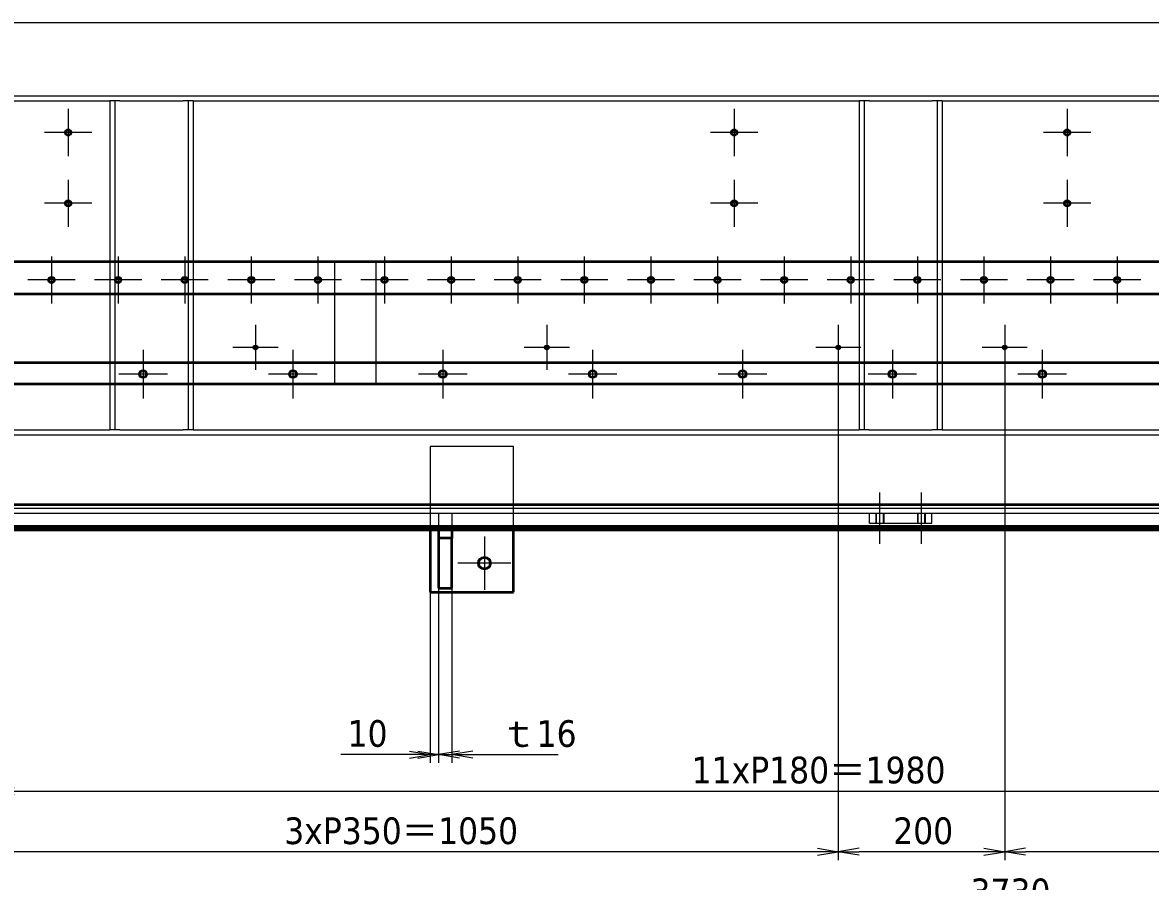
# Model space of a CAD drawing. Header units: millimetres. Extents: x -570 to 8410, y -405 to 5940.
# Drawn here: x 2412 to 3766, y 3624 to 4655 of the extents above; entities that cross this region are included whole.
import ezdxf

# ---------------------------------------------------------------- set-up
doc = ezdxf.new("R2010")
doc.units = ezdxf.units.MM
doc.header["$LTSCALE"] = 10
for name, color, linetype, lineweight in [('Center Mark (ISO)', 7, 'Continuous', 5), ('Centerline (ISO)', 7, 'Continuous', 5), ('Dimension (ISO)', 7, 'Continuous', 25), ('Hidden (ISO)', 7, 'Continuous', 5), ('Visible (ISO)', 7, 'Continuous', 35), ('Visible Narrow (ISO)', 7, 'Continuous', 5)]:
    doc.layers.add(name, color=color, linetype=linetype, lineweight=lineweight)
doc.styles.add('Note Text (JIS)', font='tahoma.ttf')
doc.dimstyles.new('Default (JIS)', dxfattribs={"dimscale": 10, "dimtxt": 3.2, "dimasz": 2.5, "dimexe": 1, "dimexo": 0, "dimgap": 0.8, "dimtad": 1, "dimrnd": 1e-08, "dimdsep": 46, "dimtxsty": 'Note Text (JIS)', "dimblk": 'OPEN', "dimcen": 0.09, "dimdle": 10, "dimclrd": 7, "dimclre": 7, "dimclrt": 256, "dimadec": 0, "dimazin": 2, "dimtfac": 0.78125, "dimtmove": 0, "dimatfit": 3, "dimldrblk": 'OPEN', "dimfxl": 1, "dimtolj": 1, "dimtzin": 0, "dimlwd": 0, "dimlwe": 0, "dimarcsym": 0})

# ---------------------------------------------------------------- blocks, each defined once
blk = doc.blocks.new('_Open')
at = {"color": 0, "linetype": 'ByBlock', "lineweight": -2}
for p, q in [((-1, 0.167), (0, 0)), ((-1, -0.167), (0, 0)), ((0, 0), (-1, 0))]:
    blk.add_line(p, q, dxfattribs=at)
blk = doc.blocks.new('*D57')
at = {"layer": 'Defpoints', "color": 0, "linetype": 'Continuous', "transparency": 16777216}
for p in [(1731.5, 4140.5), (5461.5, 4046), (5461.5, 3585.9)]:
    blk.add_point(p, dxfattribs=at)
at = {"layer": 'Dimension (ISO)', "color": 7, "linetype": 'Continuous', "lineweight": 0, "transparency": 16777216}
for p, q in [((1731.5, 4140.5), (1731.5, 3575.9)), ((5461.5, 4046), (5461.5, 3575.9)), ((1756.5, 3585.9), (5436.5, 3585.9))]:
    blk.add_line(p, q, dxfattribs=at)
at = {"layer": 'Dimension (ISO)', "color": 7, "linetype": 'Continuous', "lineweight": 0, "transparency": 16777216, "xscale": 25, "yscale": 25, "zscale": 25, "rotation": 180}
blk.add_blockref('_Open', (1731.5, 3585.9), dxfattribs=at)
at = {"layer": 'Dimension (ISO)', "color": 7, "linetype": 'Continuous', "lineweight": 0, "transparency": 16777216, "xscale": 25, "yscale": 25, "zscale": 25}
blk.add_blockref('_Open', (5461.5, 3585.9), dxfattribs=at)
at = {"layer": 'Dimension (ISO)', "linetype": 'Continuous', "lineweight": 5, "transparency": 16777216, "insert": (3550.4, 3627.3), "char_height": 32, "attachment_point": 1, "style": 'Note Text (JIS)'}
blk.add_mtext('\\A1;3730', dxfattribs=at)
blk = doc.blocks.new('*D62')
at = {"layer": 'Defpoints', "color": 0, "linetype": 'Continuous', "transparency": 16777216}
for p in [(2911.5, 3976), (2927.5, 3976), (2927.5, 3776.2)]:
    blk.add_point(p, dxfattribs=at)
at = {"layer": 'Dimension (ISO)', "color": 7, "linetype": 'Continuous', "lineweight": 0, "transparency": 16777216}
for p, q in [((2911.5, 3976), (2911.5, 3766.2)), ((2927.5, 3976), (2927.5, 3766.2)), ((2886.5, 3776.2), (2861.5, 3776.2)), ((2911.5, 3776.2), (2927.5, 3776.2)), ((2952.5, 3776.2), (3055.2, 3776.2))]:
    blk.add_line(p, q, dxfattribs=at)
at = {"layer": 'Dimension (ISO)', "color": 7, "linetype": 'Continuous', "lineweight": 0, "transparency": 16777216, "xscale": 25, "yscale": 25, "zscale": 25}
blk.add_blockref('_Open', (2911.5, 3776.2), dxfattribs=at)
at = {"layer": 'Dimension (ISO)', "color": 7, "linetype": 'Continuous', "lineweight": 0, "transparency": 16777216, "xscale": 25, "yscale": 25, "zscale": 25, "rotation": 180}
blk.add_blockref('_Open', (2927.5, 3776.2), dxfattribs=at)
at = {"layer": 'Dimension (ISO)', "linetype": 'Continuous', "lineweight": 5, "transparency": 16777216, "insert": (2985.5, 3817.4), "char_height": 32, "attachment_point": 1, "style": 'Note Text (JIS)'}
blk.add_mtext('\\A1;\\fTahoma|b0|i0;ｔ16', dxfattribs=at)
blk = doc.blocks.new('*D63')
at = {"layer": 'Defpoints', "color": 0, "linetype": 'Continuous', "transparency": 16777216}
for p in [(2901.5, 3971), (2911.5, 3976), (2901.5, 3776.2)]:
    blk.add_point(p, dxfattribs=at)
at = {"layer": 'Dimension (ISO)', "color": 7, "linetype": 'Continuous', "lineweight": 0, "transparency": 16777216}
for p, q in [((2901.5, 3971), (2901.5, 3766.2)), ((2911.5, 3976), (2911.5, 3766.2)), ((2876.5, 3776.2), (2794.1, 3776.2)), ((2911.5, 3776.2), (2901.5, 3776.2)), ((2936.5, 3776.2), (2961.5, 3776.2))]:
    blk.add_line(p, q, dxfattribs=at)
at = {"layer": 'Dimension (ISO)', "color": 7, "linetype": 'Continuous', "lineweight": 0, "transparency": 16777216, "xscale": 25, "yscale": 25, "zscale": 25}
blk.add_blockref('_Open', (2901.5, 3776.2), dxfattribs=at)
at = {"layer": 'Dimension (ISO)', "color": 7, "linetype": 'Continuous', "lineweight": 0, "transparency": 16777216, "xscale": 25, "yscale": 25, "zscale": 25, "rotation": 180}
blk.add_blockref('_Open', (2911.5, 3776.2), dxfattribs=at)
at = {"layer": 'Dimension (ISO)', "linetype": 'Continuous', "lineweight": 5, "transparency": 16777216, "insert": (2802.1, 3817.5), "char_height": 32, "attachment_point": 1, "style": 'Note Text (JIS)'}
blk.add_mtext('\\A1;10', dxfattribs=at)
blk = doc.blocks.new('*D69')
at = {"layer": 'Defpoints', "color": 0, "linetype": 'Continuous', "transparency": 16777216}
for p in [(2376.5, 4203.8), (4356.5, 4203.8), (4356.5, 3732.1)]:
    blk.add_point(p, dxfattribs=at)
at = {"layer": 'Dimension (ISO)', "color": 7, "linetype": 'Continuous', "lineweight": 0, "transparency": 16777216}
for p, q in [((2376.5, 4203.8), (2376.5, 3722.1)), ((4356.5, 4203.8), (4356.5, 3722.1)), ((2401.5, 3732.1), (4331.5, 3732.1))]:
    blk.add_line(p, q, dxfattribs=at)
at = {"layer": 'Dimension (ISO)', "color": 7, "linetype": 'Continuous', "lineweight": 0, "transparency": 16777216, "xscale": 25, "yscale": 25, "zscale": 25, "rotation": 180}
blk.add_blockref('_Open', (2376.5, 3732.1), dxfattribs=at)
at = {"layer": 'Dimension (ISO)', "color": 7, "linetype": 'Continuous', "lineweight": 0, "transparency": 16777216, "xscale": 25, "yscale": 25, "zscale": 25}
blk.add_blockref('_Open', (4356.5, 3732.1), dxfattribs=at)
at = {"layer": 'Dimension (ISO)', "linetype": 'Continuous', "lineweight": 5, "transparency": 16777216, "insert": (3215.4, 3773.6), "char_height": 32, "attachment_point": 1, "style": 'Note Text (JIS)'}
blk.add_mtext('\\A1;\\fTahoma|b0|i0;11xP180＝1980', dxfattribs=at)
blk = doc.blocks.new('*D71')
at = {"layer": 'Defpoints', "color": 0, "linetype": 'Continuous', "transparency": 16777216}
for p in [(3591.5, 4237.9), (5341.5, 4237.9), (3591.5, 3659.4)]:
    blk.add_point(p, dxfattribs=at)
at = {"layer": 'Dimension (ISO)', "color": 7, "linetype": 'Continuous', "lineweight": 0, "transparency": 16777216}
for p, q in [((3591.5, 4237.9), (3591.5, 3649.4)), ((5341.5, 4237.9), (5341.5, 3649.4)), ((5316.5, 3659.4), (3616.5, 3659.4))]:
    blk.add_line(p, q, dxfattribs=at)
at = {"layer": 'Dimension (ISO)', "color": 7, "linetype": 'Continuous', "lineweight": 0, "transparency": 16777216, "xscale": 25, "yscale": 25, "zscale": 25, "rotation": 180}
blk.add_blockref('_Open', (3591.5, 3659.4), dxfattribs=at)
at = {"layer": 'Dimension (ISO)', "color": 7, "linetype": 'Continuous', "lineweight": 0, "transparency": 16777216, "xscale": 25, "yscale": 25, "zscale": 25}
blk.add_blockref('_Open', (5341.5, 3659.4), dxfattribs=at)
at = {"layer": 'Dimension (ISO)', "linetype": 'Continuous', "lineweight": 5, "transparency": 16777216, "insert": (4326.3, 3700.7), "char_height": 32, "attachment_point": 1, "style": 'Note Text (JIS)'}
blk.add_mtext('\\A1;\\fTahoma|b0|i0;5xP350＝1750', dxfattribs=at)
blk = doc.blocks.new('*D72')
at = {"layer": 'Defpoints', "color": 0, "linetype": 'Continuous', "transparency": 16777216}
for p in [(3391.5, 4237.9), (3591.5, 4237.9), (3391.5, 3659.4)]:
    blk.add_point(p, dxfattribs=at)
at = {"layer": 'Dimension (ISO)', "color": 7, "linetype": 'Continuous', "lineweight": 0, "transparency": 16777216}
for p, q in [((3391.5, 4237.9), (3391.5, 3649.4)), ((3591.5, 4237.9), (3591.5, 3649.4)), ((3566.5, 3659.4), (3416.5, 3659.4))]:
    blk.add_line(p, q, dxfattribs=at)
at = {"layer": 'Dimension (ISO)', "color": 7, "linetype": 'Continuous', "lineweight": 0, "transparency": 16777216, "xscale": 25, "yscale": 25, "zscale": 25, "rotation": 180}
blk.add_blockref('_Open', (3391.5, 3659.4), dxfattribs=at)
at = {"layer": 'Dimension (ISO)', "color": 7, "linetype": 'Continuous', "lineweight": 0, "transparency": 16777216, "xscale": 25, "yscale": 25, "zscale": 25}
blk.add_blockref('_Open', (3591.5, 3659.4), dxfattribs=at)
at = {"layer": 'Dimension (ISO)', "linetype": 'Continuous', "lineweight": 5, "transparency": 16777216, "insert": (3457.5, 3700.7), "char_height": 32, "attachment_point": 1, "style": 'Note Text (JIS)'}
blk.add_mtext('\\A1;200', dxfattribs=at)
blk = doc.blocks.new('*D73')
at = {"layer": 'Defpoints', "color": 0, "linetype": 'Continuous', "transparency": 16777216}
for p in [(2341.5, 4237.9), (3391.5, 4237.9), (2341.5, 3659.4)]:
    blk.add_point(p, dxfattribs=at)
at = {"layer": 'Dimension (ISO)', "color": 7, "linetype": 'Continuous', "lineweight": 0, "transparency": 16777216}
for p, q in [((2341.5, 4237.9), (2341.5, 3649.4)), ((3391.5, 4237.9), (3391.5, 3649.4)), ((3366.5, 3659.4), (2366.5, 3659.4))]:
    blk.add_line(p, q, dxfattribs=at)
at = {"layer": 'Dimension (ISO)', "color": 7, "linetype": 'Continuous', "lineweight": 0, "transparency": 16777216, "xscale": 25, "yscale": 25, "zscale": 25, "rotation": 180}
blk.add_blockref('_Open', (2341.5, 3659.4), dxfattribs=at)
at = {"layer": 'Dimension (ISO)', "color": 7, "linetype": 'Continuous', "lineweight": 0, "transparency": 16777216, "xscale": 25, "yscale": 25, "zscale": 25}
blk.add_blockref('_Open', (3391.5, 3659.4), dxfattribs=at)
at = {"layer": 'Dimension (ISO)', "linetype": 'Continuous', "lineweight": 5, "transparency": 16777216, "insert": (2726, 3700.7), "char_height": 32, "attachment_point": 1, "style": 'Note Text (JIS)'}
blk.add_mtext('\\A1;\\fTahoma|b0|i0;3xP350＝1050', dxfattribs=at)
blk = doc.blocks.new('*D74')
at = {"layer": 'Defpoints', "color": 0, "linetype": 'Continuous', "transparency": 16777216}
for p in [(1521.5, 4021), (5411.5, 4021), (1521.5, 3483.7)]:
    blk.add_point(p, dxfattribs=at)
at = {"layer": 'Dimension (ISO)', "color": 7, "linetype": 'Continuous', "lineweight": 0, "transparency": 16777216}
for p, q in [((1521.5, 4021), (1521.5, 3473.7)), ((5411.5, 4021), (5411.5, 3473.7)), ((5386.5, 3483.7), (1546.5, 3483.7))]:
    blk.add_line(p, q, dxfattribs=at)
at = {"layer": 'Dimension (ISO)', "color": 7, "linetype": 'Continuous', "lineweight": 0, "transparency": 16777216, "xscale": 25, "yscale": 25, "zscale": 25, "rotation": 180}
blk.add_blockref('_Open', (1521.5, 3483.7), dxfattribs=at)
at = {"layer": 'Dimension (ISO)', "color": 7, "linetype": 'Continuous', "lineweight": 0, "transparency": 16777216, "xscale": 25, "yscale": 25, "zscale": 25}
blk.add_blockref('_Open', (5411.5, 3483.7), dxfattribs=at)
at = {"layer": 'Dimension (ISO)', "linetype": 'Continuous', "lineweight": 5, "transparency": 16777216, "insert": (3420.4, 3525.2), "char_height": 32, "attachment_point": 1, "style": 'Note Text (JIS)'}
blk.add_mtext('\\A1;3890', dxfattribs=at)
blk = doc.blocks.new('*D77')
at = {"layer": 'Defpoints', "color": 0, "linetype": 'Continuous', "transparency": 16777216}
for p in [(1471.5, 4046), (5461.5, 4046), (1471.5, 3406)]:
    blk.add_point(p, dxfattribs=at)
at = {"layer": 'Dimension (ISO)', "color": 7, "linetype": 'Continuous', "lineweight": 0, "transparency": 16777216}
for p, q in [((1471.5, 4046), (1471.5, 3396)), ((5461.5, 4046), (5461.5, 3396)), ((5436.5, 3406), (1496.5, 3406))]:
    blk.add_line(p, q, dxfattribs=at)
at = {"layer": 'Dimension (ISO)', "color": 7, "linetype": 'Continuous', "lineweight": 0, "transparency": 16777216, "xscale": 25, "yscale": 25, "zscale": 25, "rotation": 180}
blk.add_blockref('_Open', (1471.5, 3406), dxfattribs=at)
at = {"layer": 'Dimension (ISO)', "color": 7, "linetype": 'Continuous', "lineweight": 0, "transparency": 16777216, "xscale": 25, "yscale": 25, "zscale": 25}
blk.add_blockref('_Open', (5461.5, 3406), dxfattribs=at)
at = {"layer": 'Dimension (ISO)', "linetype": 'Continuous', "lineweight": 5, "transparency": 16777216, "insert": (3345.8, 3456.1), "char_height": 32, "attachment_point": 1, "style": 'Note Text (JIS)'}
blk.add_mtext('\\A1;\\fTahoma|b0|i0;3990（t12板）', dxfattribs=at)
blk = doc.blocks.new('*D78')
at = {"layer": 'Defpoints', "color": 0, "linetype": 'Continuous', "transparency": 16777216}
for p in [(1468.3, 4046), (5464.7, 4046), (5464.7, 3334.2)]:
    blk.add_point(p, dxfattribs=at)
at = {"layer": 'Dimension (ISO)', "color": 7, "linetype": 'Continuous', "lineweight": 0, "transparency": 16777216}
for p, q in [((1468.3, 4046), (1468.3, 3324.2)), ((5464.7, 4046), (5464.7, 3324.2)), ((1493.3, 3334.2), (5439.7, 3334.2))]:
    blk.add_line(p, q, dxfattribs=at)
at = {"layer": 'Dimension (ISO)', "color": 7, "linetype": 'Continuous', "lineweight": 0, "transparency": 16777216, "xscale": 25, "yscale": 25, "zscale": 25, "rotation": 180}
blk.add_blockref('_Open', (1468.3, 3334.2), dxfattribs=at)
at = {"layer": 'Dimension (ISO)', "color": 7, "linetype": 'Continuous', "lineweight": 0, "transparency": 16777216, "xscale": 25, "yscale": 25, "zscale": 25}
blk.add_blockref('_Open', (5464.7, 3334.2), dxfattribs=at)
at = {"layer": 'Dimension (ISO)', "linetype": 'Continuous', "lineweight": 5, "transparency": 16777216, "insert": (3384.9, 3382.2), "char_height": 32, "attachment_point": 1, "style": 'Note Text (JIS)'}
blk.add_mtext('\\A1;\\fTahoma|b0|i0;（3996.4）', dxfattribs=at)

msp = doc.modelspace()

# ---------------------------------------------------------------- linework, layer by layer
at = {"layer": 'Center Mark (ISO)', "linetype": 'Continuous'}
for p, q in [((2466.481, 4551.286), (2466.481, 4494.639)), ((3266.481, 4551.286), (3266.481, 4494.639)), ((3666.481, 4551.286), (3666.481, 4494.639)), ((3666.481, 4551.286), (3666.481, 4494.639)), ((2494.804, 4522.963), (2438.157, 4522.963)), ((3294.804, 4522.963), (3238.157, 4522.963)), ((3694.804, 4522.963), (3638.157, 4522.963)), ((3694.804, 4522.963), (3638.157, 4522.963)), ((2466.481, 4466.286), (2466.481, 4409.639)), ((3266.481, 4466.286), (3266.481, 4409.639)), ((3666.481, 4466.286), (3666.481, 4409.639)), ((3666.481, 4466.286), (3666.481, 4409.639)), ((2494.804, 4437.963), (2438.157, 4437.963)), ((3294.804, 4437.963), (3238.157, 4437.963)), ((3694.804, 4437.963), (3638.157, 4437.963)), ((3694.804, 4437.963), (3638.157, 4437.963)), ((2446.481, 4374.286), (2446.481, 4317.639)), ((2526.481, 4374.286), (2526.481, 4317.639)), ((2606.481, 4374.286), (2606.481, 4317.639)), ((2686.481, 4374.286), (2686.481, 4317.639)), ((2766.481, 4374.286), (2766.481, 4317.639)), ((2846.481, 4374.286), (2846.481, 4317.639)), ((2926.481, 4374.286), (2926.481, 4317.639)), ((3006.481, 4374.286), (3006.481, 4317.639)), ((3086.481, 4374.286), (3086.481, 4317.639)), ((3166.481, 4374.286), (3166.481, 4317.639)), ((3246.481, 4374.286), (3246.481, 4317.639)), ((3326.481, 4374.286), (3326.481, 4317.639)), ((3406.481, 4374.286), (3406.481, 4317.639)), ((3486.481, 4374.286), (3486.481, 4317.639)), ((3566.481, 4374.286), (3566.481, 4317.639)), ((3646.481, 4374.286), (3646.481, 4317.639)), ((3726.481, 4374.286), (3726.481, 4317.639)), ((2474.804, 4345.963), (2418.157, 4345.963)), ((2554.804, 4345.963), (2498.157, 4345.963)), ((2634.804, 4345.963), (2578.157, 4345.963)), ((2714.804, 4345.963), (2658.157, 4345.963)), ((2794.804, 4345.963), (2738.157, 4345.963)), ((2874.804, 4345.963), (2818.157, 4345.963)), ((2954.804, 4345.963), (2898.157, 4345.963)), ((3034.804, 4345.963), (2978.157, 4345.963)), ((3114.804, 4345.963), (3058.157, 4345.963)), ((3194.804, 4345.963), (3138.157, 4345.963)), ((3274.804, 4345.963), (3218.157, 4345.963)), ((3354.804, 4345.963), (3298.157, 4345.963)), ((3434.804, 4345.963), (3378.157, 4345.963)), ((3514.804, 4345.963), (3458.157, 4345.963)), ((3594.804, 4345.963), (3538.157, 4345.963)), ((3674.804, 4345.963), (3618.157, 4345.963)), ((3754.804, 4345.963), (3698.157, 4345.963)), ((2691.481, 4292.03), (2691.481, 4237.896)), ((3041.481, 4292.03), (3041.481, 4237.896)), ((3391.481, 4292.03), (3391.481, 4237.896)), ((3591.481, 4292.03), (3591.481, 4237.896)), ((2556.481, 4262.151), (2556.481, 4203.775)), ((2718.548, 4264.963), (2664.414, 4264.963)), ((2736.481, 4262.151), (2736.481, 4203.775)), ((2916.481, 4262.151), (2916.481, 4203.775)), ((3068.548, 4264.963), (3014.414, 4264.963)), ((3096.481, 4262.151), (3096.481, 4203.775)), ((3276.481, 4262.151), (3276.481, 4203.775)), ((3418.548, 4264.963), (3364.414, 4264.963)), ((3456.481, 4262.151), (3456.481, 4203.775)), ((3618.548, 4264.963), (3564.414, 4264.963)), ((3636.481, 4262.151), (3636.481, 4203.775)), ((2585.669, 4232.963), (2527.293, 4232.963)), ((2765.669, 4232.963), (2707.293, 4232.963)), ((2945.669, 4232.963), (2887.293, 4232.963)), ((3125.669, 4232.963), (3067.293, 4232.963)), ((3305.669, 4232.963), (3247.293, 4232.963)), ((3485.669, 4232.963), (3427.293, 4232.963)), ((3665.669, 4232.963), (3607.293, 4232.963)), ((2966.481, 4037.88), (2966.481, 3974.045)), ((2998.398, 4005.963), (2934.563, 4005.963))]:
    msp.add_line(p, q, dxfattribs=at)
at = {"layer": 'Centerline (ISO)', "linetype": 'Continuous'}
for p, q in [((3441.481, 4028.963), (3441.481, 4090.963)), ((3491.481, 4028.963), (3491.481, 4090.963))]:
    msp.add_line(p, q, dxfattribs=at)
at = {"layer": 'Hidden (ISO)'}
for p, q in [((1766.481, 4654.963), (5166.481, 4654.963)), ((1766.481, 4566.963), (5166.481, 4566.963)), ((1766.481, 4560.963), (2516.481, 4560.963)), ((2516.481, 4560.963), (2516.481, 4165.963)), ((2528.481, 4560.963), (2516.481, 4560.963)), ((2522.481, 4560.963), (2522.481, 4165.963)), ((2528.481, 4560.963), (2604.481, 4560.963)), ((2616.481, 4560.963), (2604.481, 4560.963)), ((2610.481, 4560.963), (2610.481, 4165.963)), ((2616.481, 4560.963), (3416.481, 4560.963)), ((2616.481, 4560.963), (2616.481, 4165.963)), ((3416.481, 4560.963), (3416.481, 4165.963)), ((3428.481, 4560.963), (3416.481, 4560.963)), ((3422.481, 4560.963), (3422.481, 4165.963)), ((3428.481, 4560.963), (3504.481, 4560.963)), ((3516.481, 4560.963), (3504.481, 4560.963)), ((3510.481, 4560.963), (3510.481, 4165.963)), ((3516.481, 4560.963), (4316.481, 4560.963)), ((3516.481, 4560.963), (3516.481, 4165.963)), ((2786.481, 4367.963), (2786.481, 4220.963)), ((2836.481, 4220.963), (2836.481, 4367.963)), ((1760.481, 4159.963), (5172.481, 4159.963)), ((1766.481, 4165.963), (2516.481, 4165.963)), ((2528.481, 4165.963), (2516.481, 4165.963)), ((2528.481, 4165.963), (2604.481, 4165.963)), ((2616.481, 4165.963), (2604.481, 4165.963)), ((2616.481, 4165.963), (3416.481, 4165.963)), ((3428.481, 4165.963), (3416.481, 4165.963)), ((3428.481, 4165.963), (3504.481, 4165.963)), ((3516.481, 4165.963), (3504.481, 4165.963)), ((3516.481, 4165.963), (4316.481, 4165.963)), ((2901.481, 4145.963), (2901.481, 4045.963)), ((3001.481, 4145.963), (2901.481, 4145.963)), ((3001.481, 4045.963), (3001.481, 4145.963)), ((1672.481, 4071.963), (5260.481, 4071.963)), ((1859.481, 4065.963), (2911.481, 4065.963)), ((2911.481, 4065.963), (2911.481, 4045.963)), ((2911.481, 4065.963), (2927.481, 4065.963)), ((2927.481, 4065.963), (2927.481, 4045.963)), ((2927.481, 4065.963), (4005.481, 4065.963)), ((3428.981, 4053.963), (3428.981, 4065.963)), ((3436.481, 4065.963), (3436.481, 4053.963)), ((3437.293, 4053.963), (3437.293, 4065.963)), ((3445.669, 4053.963), (3445.669, 4065.963)), ((3446.481, 4053.963), (3446.481, 4065.963)), ((3486.481, 4065.963), (3486.481, 4053.963)), ((3487.293, 4053.963), (3487.293, 4065.963)), ((3495.669, 4053.963), (3495.669, 4065.963)), ((3496.481, 4053.963), (3496.481, 4065.963)), ((3503.981, 4053.963), (3503.981, 4065.963)), ((1471.481, 4050.963), (5461.481, 4050.963)), ((3428.981, 4053.963), (3503.981, 4053.963))]:
    msp.add_line(p, q, dxfattribs=at)
at = {"layer": 'Visible (ISO)'}
for p, q in [((1486.481, 4367.963), (5446.481, 4367.963)), ((5446.481, 4328.963), (1486.481, 4328.963)), ((1486.481, 4246.963), (5446.481, 4246.963)), ((5446.481, 4220.963), (1486.481, 4220.963)), ((5461.481, 4075.963), (1471.481, 4075.963)), ((1471.481, 4049.163), (5461.481, 4049.163)), ((1525.84, 4045.963), (5407.122, 4045.963)), ((2901.481, 4045.963), (2901.481, 3970.963)), ((2911.481, 4045.963), (2911.481, 4035.963)), ((2927.481, 4045.963), (2927.481, 4035.963)), ((3001.481, 3970.963), (3001.481, 4045.963)), ((2927.481, 4035.963), (2911.481, 4035.963)), ((2911.481, 4035.963), (2911.481, 3975.963)), ((2927.481, 3975.963), (2927.481, 4035.963)), ((2901.481, 3970.963), (3001.481, 3970.963)), ((2911.481, 3975.963), (2927.481, 3975.963))]:
    msp.add_line(p, q, dxfattribs=at)
for centre, radius in [((2466.481, 4522.963), 3.324), ((3266.481, 4522.963), 3.324), ((3666.481, 4522.963), 3.324), ((2466.481, 4437.963), 3.324), ((3266.481, 4437.963), 3.324), ((3666.481, 4437.963), 3.324), ((2446.481, 4345.963), 3.324), ((2526.481, 4345.963), 3.324), ((2606.481, 4345.963), 3.324), ((2686.481, 4345.963), 3.324), ((2766.481, 4345.963), 3.324), ((2846.481, 4345.963), 3.324), ((2926.481, 4345.963), 3.324), ((3006.481, 4345.963), 3.324), ((3086.481, 4345.963), 3.324), ((3166.481, 4345.963), 3.324), ((3246.481, 4345.963), 3.324), ((3326.481, 4345.963), 3.324), ((3406.481, 4345.963), 3.324), ((3486.481, 4345.963), 3.324), ((3566.481, 4345.963), 3.324), ((3646.481, 4345.963), 3.324), ((3726.481, 4345.963), 3.324), ((2691.481, 4264.963), 2.067), ((3041.481, 4264.963), 2.067), ((3391.481, 4264.963), 2.067), ((3591.481, 4264.963), 2.067), ((2556.481, 4232.963), 4.188), ((2736.481, 4232.963), 4.188), ((2916.481, 4232.963), 4.188), ((3096.481, 4232.963), 4.188), ((3276.481, 4232.963), 4.188), ((3456.481, 4232.963), 4.188), ((3636.481, 4232.963), 4.188), ((2966.481, 4005.963), 6.918)]:
    msp.add_circle(centre, radius, dxfattribs=at)
at = {"layer": 'Visible Narrow (ISO)'}
for centre, radius in [((2466.481, 4522.963), 4), ((3266.481, 4522.963), 4), ((3666.481, 4522.963), 4), ((2466.481, 4437.963), 4), ((3266.481, 4437.963), 4), ((3666.481, 4437.963), 4), ((2446.481, 4345.963), 4), ((2526.481, 4345.963), 4), ((2606.481, 4345.963), 4), ((2686.481, 4345.963), 4), ((2766.481, 4345.963), 4), ((2846.481, 4345.963), 4), ((2926.481, 4345.963), 4), ((3006.481, 4345.963), 4), ((3086.481, 4345.963), 4), ((3166.481, 4345.963), 4), ((3246.481, 4345.963), 4), ((3326.481, 4345.963), 4), ((3406.481, 4345.963), 4), ((3486.481, 4345.963), 4), ((3566.481, 4345.963), 4), ((3646.481, 4345.963), 4), ((3726.481, 4345.963), 4), ((2691.481, 4264.963), 2.5), ((3041.481, 4264.963), 2.5), ((3391.481, 4264.963), 2.5), ((3591.481, 4264.963), 2.5), ((2556.481, 4232.963), 5), ((2736.481, 4232.963), 5), ((2916.481, 4232.963), 5), ((3096.481, 4232.963), 5), ((3276.481, 4232.963), 5), ((3456.481, 4232.963), 5), ((3636.481, 4232.963), 5), ((2966.481, 4005.963), 8)]:
    msp.add_circle(centre, radius, dxfattribs=at)

# ---------------------------------------------------------------- dimensions: what is measured, and where the dimension line sits
at = {"layer": 'Dimension (ISO)', "color": 7, "linetype": 'Continuous', "lineweight": 5}
for base, p1, p2, text, override, picture, middle in [((2341.481, 3659.351), (3391.481, 4237.896), (2341.481, 4237.896), '\\fTahoma|b0|i0;3xP350＝<>', {"dimgap": 0.8, "dimdec": 2, "dimtol": 0, "dimlim": 0, "dimtp": 0, "dimtm": 0, "dimtdec": 2, "dimtofl": 0, "dimatfit": 1}, '*D73', (2866.481, 3659.351)), ((3591.481, 3659.351), (5341.481, 4237.896), (3591.481, 4237.896), '\\fTahoma|b0|i0;5xP350＝<>', {"dimgap": 0.8, "dimdec": 2, "dimtol": 0, "dimlim": 0, "dimtp": 0, "dimtm": 0, "dimtdec": 2, "dimtofl": 0, "dimatfit": 1}, '*D71', (4466.481, 3659.351)), ((4356.481, 3732.089), (2376.481, 4203.775), (4356.481, 4203.775), '\\fTahoma|b0|i0;11xP180＝<>', {"dimgap": 0.8, "dimdec": 2, "dimtol": 0, "dimlim": 0, "dimtp": 0, "dimtm": 0, "dimtdec": 2, "dimtofl": 0, "dimatfit": 1}, '*D69', (3366.481, 3732.089)), ((1471.481, 3405.963), (5461.481, 4045.963), (1471.481, 4045.963), '\\fTahoma|b0|i0;<>（t12板）', {"dimgap": 0.8, "dimdec": 2, "dimtol": 0, "dimlim": 0, "dimtp": 0, "dimtm": 0, "dimtdec": 2, "dimtofl": 0, "dimatfit": 1}, '*D77', (3466.481, 3405.963)), ((2927.481, 3776.161), (2911.481, 3975.963), (2927.481, 3975.963), '\\fTahoma|b0|i0;ｔ<>', {"dimgap": 0.8, "dimdec": 2, "dimtol": 0, "dimlim": 0, "dimtp": 0, "dimtm": 0, "dimtdec": 2, "dimtofl": 1, "dimatfit": 1}, '*D62', (3016.333, 3776.161))]:
    dim = msp.add_linear_dim(base=base, p1=p1, p2=p2, angle=180, text=text, dimstyle='Default (JIS)', override=override, dxfattribs=at)
    dim.commit()
    dim.dimension.update_dxf_attribs({"geometry": picture, "text_midpoint": middle, "dimtype": 160})
for base, p1, p2, override, picture, middle in [((3391.481, 3659.351), (3591.481, 4237.896), (3391.481, 4237.896), {"dimgap": 0.8, "dimdec": 2, "dimtol": 0, "dimlim": 0, "dimtp": 0, "dimtm": 0, "dimtdec": 2, "dimtofl": 0, "dimatfit": 1}, '*D72', (3491.481, 3659.351)), ((5461.481, 3585.934), (1731.481, 4140.504), (5461.481, 4045.963), {"dimgap": 0.8, "dimdec": 2, "dimtol": 0, "dimlim": 0, "dimtp": 0, "dimtm": 0, "dimtdec": 2, "dimtofl": 0, "dimatfit": 1}, '*D57', (3596.481, 3585.934)), ((1521.481, 3483.714), (5411.481, 4020.963), (1521.481, 4020.963), {"dimgap": 0.8, "dimdec": 2, "dimtol": 0, "dimlim": 0, "dimtp": 0, "dimtm": 0, "dimtdec": 2, "dimtofl": 0, "dimatfit": 1}, '*D74', (3466.481, 3483.714)), ((2901.481, 3776.161), (2911.481, 3975.963), (2901.481, 3970.963), {"dimgap": 0.8, "dimdec": 2, "dimtol": 0, "dimlim": 0, "dimtp": 0, "dimtm": 0, "dimtdec": 2, "dimtofl": 1, "dimatfit": 1}, '*D63', (2822.774, 3776.161))]:
    dim = msp.add_linear_dim(base=base, p1=p1, p2=p2, angle=180, dimstyle='Default (JIS)', override=override, dxfattribs=at)
    dim.commit()
    dim.dimension.update_dxf_attribs({"geometry": picture, "text_midpoint": middle, "dimtype": 160})
dim = msp.add_linear_dim(base=(5464.681, 3334.205), p1=(1468.281, 4045.963), p2=(5464.681, 4045.963), text='\\fTahoma|b0|i0;（<>）', dimstyle='Default (JIS)', override={"dimgap": 0.8, "dimdec": 2, "dimtol": 0, "dimlim": 0, "dimtp": 0, "dimtm": 0, "dimtdec": 2, "dimtofl": 0, "dimatfit": 1}, dxfattribs=at)
dim.commit()
dim.dimension.update_dxf_attribs({"geometry": '*D78', "text_midpoint": (3466.481, 3334.205), "dimtype": 160})

doc.saveas('drawing.dxf')
